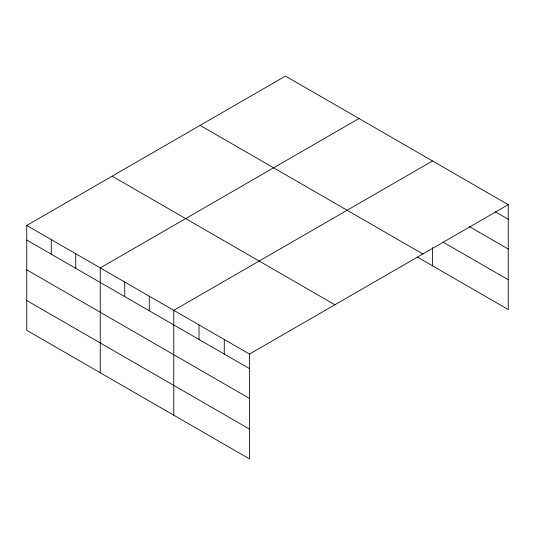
<?xml version="1.0" encoding="UTF-8"?>
<svg xmlns="http://www.w3.org/2000/svg" width="535" height="535" viewBox="0 0 535 535"><rect width="100%" height="100%" fill="white"/><g stroke="black" fill="none" stroke-linecap="round" stroke-linejoin="round"><path stroke-width="0.8" d="M26.75 225.462L249.511 354.07L249.511 458.923L26.75 330.309L26.75 225.462L285.489 76.077L508.25 204.691L508.25 309.538L417.38 257.074M358.998 118.523L100.259 267.901L100.259 372.755M432.514 160.961L173.768 310.347L173.768 415.193M249.511 354.07L508.25 204.691M495.27 211.76L508.25 219.256M469.302 226.559L508.25 249.049M443.334 242.268L508.25 279.745M200.103 125.377L422.864 253.985M112.136 176.162L334.897 304.776M26.75 240.028L249.511 368.642M26.75 269.821L249.511 398.435M26.75 300.516L249.511 429.13M432.514 247.605L432.514 265.808M224.265 339.498L224.265 354.063M199.02 324.919L199.02 339.491M149.265 296.196L149.265 310.768M124.762 282.052L124.762 296.617M75.756 253.757L75.756 268.323M51.253 239.606L51.253 254.178"/></g></svg>
